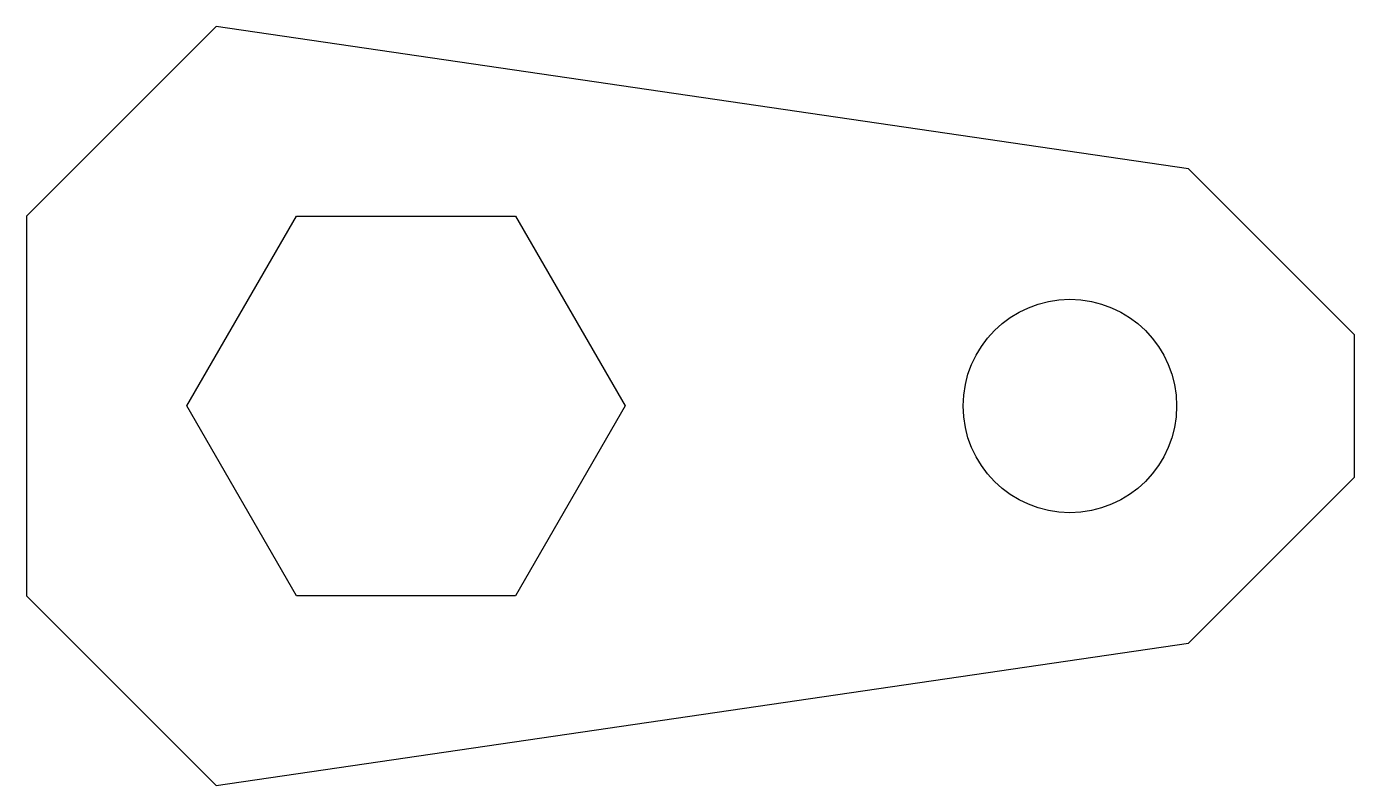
# Model space of a CAD drawing. Header units: millimetres. Extents: x -8 to 20, y -8 to 8.
import ezdxf

# ---------------------------------------------------------------- set-up
doc = ezdxf.new("R2010")
doc.units = ezdxf.units.MM

msp = doc.modelspace()

# ---------------------------------------------------------------- linework, layer by layer
for points in [[(-4, 8), (-8, 4), (-8, -4), (-4, -8), (16.5, -5), (20, -1.5), (20, 1.5), (16.5, 5)], [(2.309, 4), (4.619, 0), (2.309, -4), (-2.309, -4), (-4.619, 0), (-2.309, 4)]]:
    msp.add_lwpolyline(points, close=True)
msp.add_circle((14, 0), 2.25)

doc.saveas('drawing.dxf')
